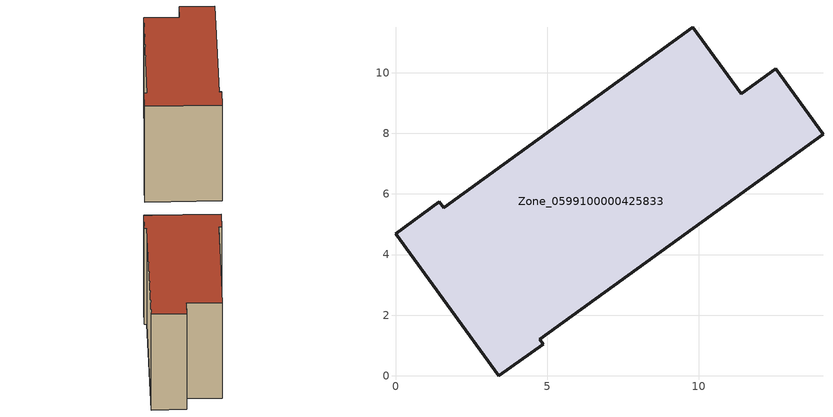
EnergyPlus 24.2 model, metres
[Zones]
Zone_0599100000425833
 floor ground (C_G): 14.1,7.97 4.75,1.21 4.87,1.04 3.41,0 0,4.69 1.45,5.74 1.59,5.55 9.81,11.5 11.4,9.3 12.54,10.12 z0
 wall outside (C_F): 3.41,0 4.87,1.04 4.75,1.21 14.1,7.97 12.54,10.12 11.4,9.3 9.81,11.5 1.59,5.55 1.45,5.74 0,4.69 3.41,0 z0:8.6
 roof outside (C_R): 4.75,1.21 14.1,7.97 12.54,10.12 11.4,9.3 9.81,11.5 1.59,5.55 1.45,5.74 0,4.69 3.41,0 4.87,1.04 z8.6
[BUILDING]
Pand.0599100000425833: North Axis=0; Terrain=City; Loads Convergence Tolerance Value=0.04; Temperature Convergence Tolerance Value=0.4; Solar Distribution=FullExterior; Maximum Number of Warmup Days=25; Minimum Number of Warmup Days=1
[Site:Location]
Rotterdam.The.Hague.AP_ZH_NLD Design_Conditions: Latitude=51.96; Longitude=4.45; Time Zone=1; Elevation=-4.5
[SITE:GROUNDTEMPERATURE:BUILDINGSURFACE]
18, 18, 18, 18, 18, 18, 18, 18, 18, 18, 18, 18
[MATERIAL] Thermal Absorptance=0.9; Solar Absorptance=0.7; Visible Absorptance=0.7
Name | Roughness | Thickness | Conductivity | Density | Specific Heat
G.TI.2006-2014 | MediumSmooth | 0.15 | 0.06 | 540 | 1210
F.TI.2006-2014 | Rough | 0.3 | 0.12 | 1920 | 840
R.TI.2006-2014 | MediumRough | 0.2 | 0.08 | 1500 | 1000
[CONSTRUCTION]
C_G: G.TI.2006-2014
C_F: F.TI.2006-2014
C_R: R.TI.2006-2014
[ZONE]
Zone_0599100000425833: Type=1; Multiplier=1; Ceiling Height=Autocalculate; Volume=Autocalculate; Floor Area=autocalculate; Part of Total Floor Area=Yes
[ZONEINFILTRATION:DESIGNFLOWRATE]
Infil_Zone_0599100000425833: Zone or ZoneList or Space or SpaceList=Zone_0599100000425833; Schedule=AlwaysOn; Design Flow Rate Calculation Method=Flow/Area; Flow Rate per Floor Area=0.0015; Constant Term Coefficient=1; Temperature Term Coefficient=0; Velocity Term Coefficient=0; Velocity Squared Term Coefficient=0
[HVACTEMPLATE:ZONE:IDEALLOADSAIRSYSTEM]
Zone_0599100000425833: Maximum Heating Supply Air Temperature=50; Minimum Cooling Supply Air Temperature=13; Maximum Heating Supply Air Humidity Ratio=0.0156; Minimum Cooling Supply Air Humidity Ratio=0.0077; Heating Limit=NoLimit; Cooling Limit=NoLimit; Dehumidification Control Type=ConstantSensibleHeatRatio; Cooling Sensible Heat Ratio=0.7; Dehumidification Setpoint=60; Humidification Control Type=None; Humidification Setpoint=30; Outdoor Air Method=None; Outdoor Air Flow Rate per Person=0.00944; Outdoor Air Flow Rate per Zone Floor Area=0; Outdoor Air Flow Rate per Zone=0; Demand Controlled Ventilation Type=None; Outdoor Air Economizer Type=NoEconomizer; Heat Recovery Type=None; Sensible Heat Recovery Effectiveness=0.7; Latent Heat Recovery Effectiveness=0.65
[ZONECONTROL:THERMOSTAT]
ThermostatControl_Zone_0599100000425833: Zone or ZoneList=Zone_0599100000425833; Control Type Schedule=DualSetpointControlType; Control 1=Thermostat_Zone_0599100000425833; Temperature Difference Between Cutout And Setpoint=0
[THERMOSTATSETPOINT:DUALSETPOINT]
Thermostat_Zone_0599100000425833: Heating Setpoint Temperature Schedule=HeatingSetpoint_Zone_0599100000425833; Cooling Setpoint Temperature Schedule=CoolingSetpoint_Zone_0599100000425833
[SCHEDULE:COMPACT]
HeatingSetpoint_Zone_0599100000425833: Through: 12/31, For: AllDays, Until: 24:00, 21
CoolingSetpoint_Zone_0599100000425833: Through: 12/31, For: AllDays, Until: 24:00, 24
DualSetpointControlType: Through: 12/31, For: AllDays, Until: 24:00, 4
AlwaysOn: Through: 12/31, For: AllDays, Until: 24:00, 1
